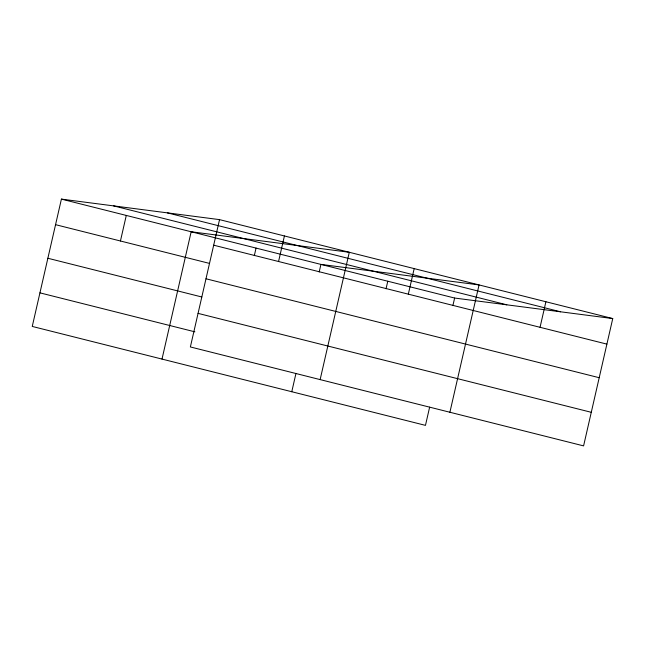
<?xml version="1.0" encoding="UTF-8"?>
<svg xmlns="http://www.w3.org/2000/svg" width="645" height="645" viewBox="0 0 645 645"><rect width="100%" height="100%" fill="white"/><g stroke="black" fill="none" stroke-linecap="round" stroke-linejoin="round"><path stroke-width="0.97" d="M219.534 219.631L190.372 346.954L583.588 445.888L612.75 318.565L219.534 219.631L61.412 199.112L32.25 326.435L425.466 425.369L429.635 407.14M120.438 240.996L126.291 215.43M162.008 359.088L191.17 231.757L349.3 252.276L320.138 379.607M254.315 255.654L256.049 248.083M278.559 261.515L284.421 235.949M291.774 391.733L295.942 373.503M319.194 271.98L320.936 264.402L479.058 284.921L449.896 412.252M386.041 288.799L387.782 281.22M408.325 294.16L414.179 268.602M452.887 305.617L454.628 298.046L612.75 318.565M540.05 327.305L545.904 301.739M167.353 212.858L560.569 311.793M113.593 205.876L506.809 304.811M61.412 199.112L454.628 298.046M213.68 245.189L606.897 344.124M55.559 224.67L209.528 263.41M205.989 278.777L599.205 377.712M47.867 258.258L201.837 296.99M198.063 313.373L591.28 412.308M39.942 292.854L194.879 331.836"/></g></svg>
